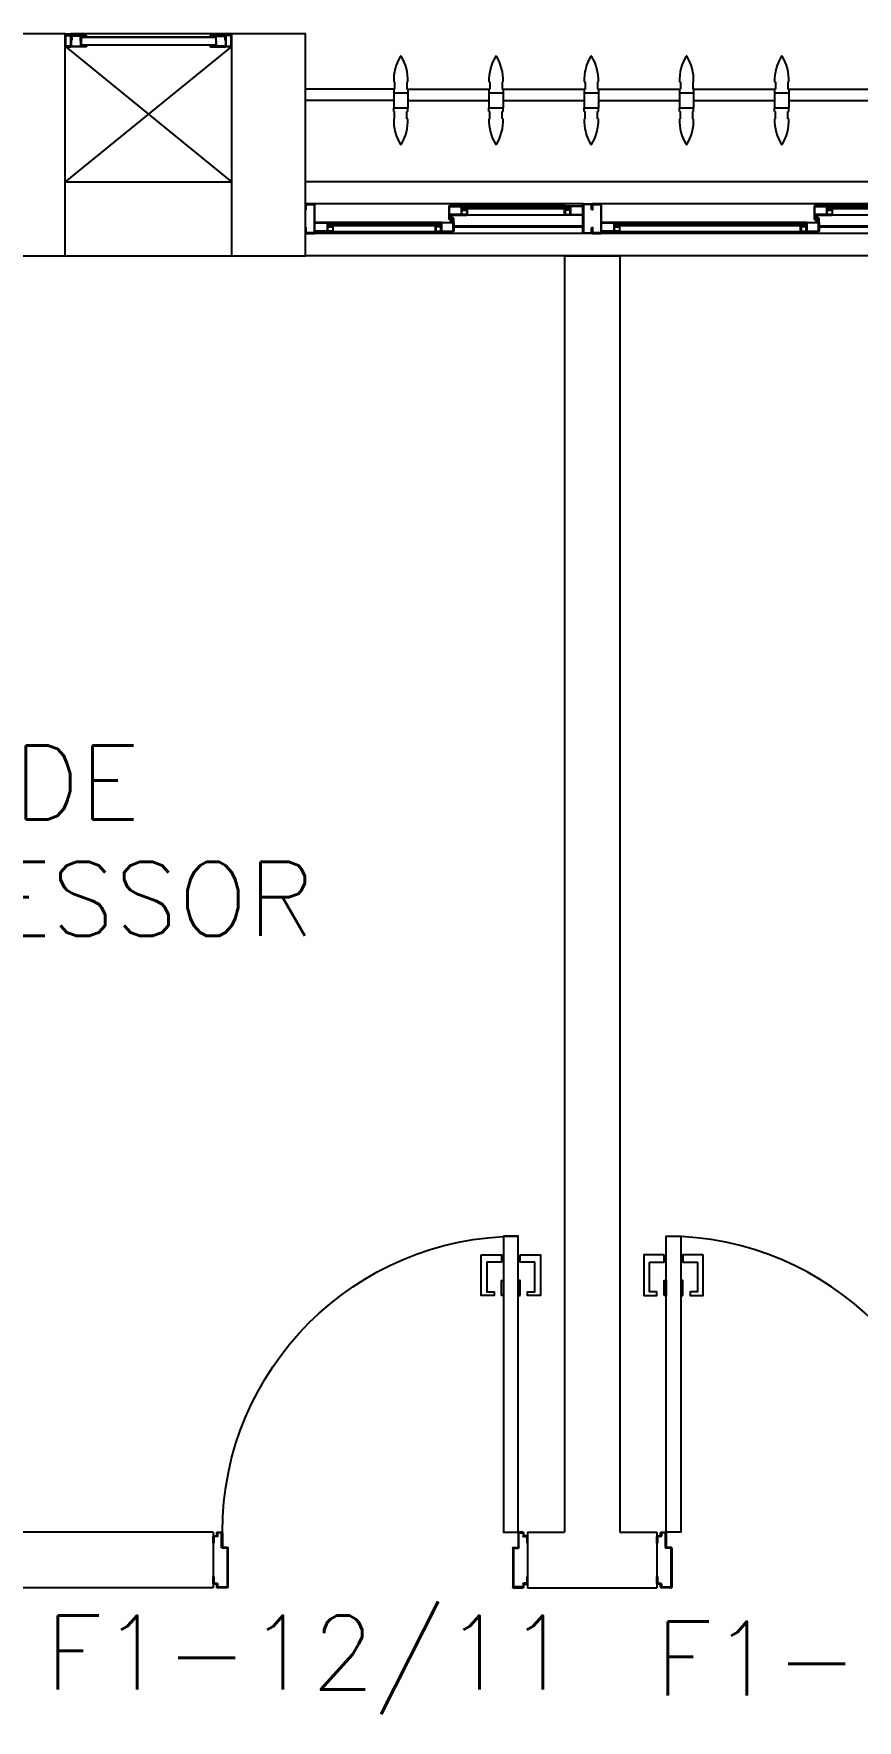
# Model space of a CAD drawing. Header units: millimetres. Extents: x 2801 to 3319, y 1187 to 1422.
# Drawn here: x 2978.44 to 2980.667, y 1325.842 to 1330.4 of the extents above; entities that cross this region are included whole.
import ezdxf

# ---------------------------------------------------------------- set-up
doc = ezdxf.new("R2010")
doc.units = ezdxf.units.MM
for name, color, linetype in [('AR-ALV', 2, 'Continuous'), ('AR-BRISES', 1, 'Continuous'), ('AR-ESQ', 1, 'Continuous'), ('AR-ESTC', 3, 'Continuous'), ('AR-PEITORIL', 1, 'Continuous'), ('AR-PORTA', 1, 'Continuous'), ('AR-SHAFT', 1, 'Continuous'), ('BR-PAINEL', 1, 'Continuous'), ('BR-SUPORTE', 1, 'Continuous'), ('DT-ESQ-BAGUETE-C', 2, 'Continuous'), ('DT-ESQ-BAGUETE-V', 1, 'Continuous'), ('DT-ESQ-CHAPA DOBRADA-V', 1, 'Continuous'), ('DT-ESQ-PERFIL CADEIRA-C', 2, 'Continuous'), ('DT-ESQ-PERFIL CADEIRA-V', 1, 'Continuous'), ('DT-ESQ-PERFIL U SIMPLES-C', 2, 'Continuous'), ('DT-ESQ-PERFIL U-C', 2, 'Continuous'), ('DT-ESQ-PERFIL U-V', 1, 'Continuous'), ('DT-ESQ-VENEZIANA-C', 2, 'Continuous'), ('DT-ESQ-VENEZIANA-V', 2, 'Continuous'), ('DT-ESQ-VIDRO-C', 2, 'Continuous'), ('ENDEREÇO', 2, 'Continuous'), ('maçaneta', 1, 'Continuous'), ('mov', 1, 'Continuous'), ('PM-PERFIL U-C', 2, 'Continuous'), ('pm1', 2, 'Continuous'), ('TEXTO', 2, 'Continuous')]:
    doc.layers.add(name, color=color, linetype=linetype)
doc.styles.add('UNB-100', font='simplex.shx', dxfattribs={"height": 0.2})
doc.styles.add('UNB1-100', font='simplex.shx', dxfattribs={"height": 0.2})

# ---------------------------------------------------------------- blocks, each defined once
blk = doc.blocks.new('EF23-P')
at = {"layer": 'DT-ESQ-BAGUETE-C', "ltscale": 0.1}
for points in [[(3.81, -0.08), (3.7965, -0.08), (3.7965, -0.0785), (3.8095, -0.0785, 0.414214), (3.81, -0.078), (3.81, -0.067, 0.414214), (3.8095, -0.0665), (3.7965, -0.0665), (3.7965, -0.065), (3.81, -0.065, -0.414214), (3.8115, -0.0665), (3.8115, -0.0785, -0.414214)], [(4.3015, -0.08), (4.315, -0.08), (4.315, -0.0785), (4.302, -0.0785, -0.414214), (4.3015, -0.078), (4.3015, -0.067, -0.414214), (4.302, -0.0665), (4.315, -0.0665), (4.315, -0.065), (4.3015, -0.065, 0.414214), (4.3, -0.0665), (4.3, -0.0785, 0.414214)], [(4.7975, -0.08), (4.784, -0.08), (4.784, -0.0785), (4.797, -0.0785, 0.414214), (4.7975, -0.078), (4.7975, -0.067, 0.414214), (4.797, -0.0665), (4.784, -0.0665), (4.784, -0.065), (4.7975, -0.065, -0.414214), (4.799, -0.0665), (4.799, -0.0785, -0.414214)], [(5.0765, -0.08), (5.09, -0.08), (5.09, -0.0785), (5.077, -0.0785, -0.414214), (5.0765, -0.078), (5.0765, -0.067, -0.414214), (5.077, -0.0665), (5.09, -0.0665), (5.09, -0.065), (5.0765, -0.065, 0.414214), (5.075, -0.0665), (5.075, -0.0785, 0.414214)], [(3.7265, -0.125), (3.74, -0.125), (3.74, -0.1235), (3.727, -0.1235, -0.414214), (3.7265, -0.123), (3.7265, -0.112, -0.414214), (3.727, -0.1115), (3.74, -0.1115), (3.74, -0.11), (3.7265, -0.11, 0.414214), (3.725, -0.1115), (3.725, -0.1235, 0.414214)], [(4.4485, -0.125), (4.435, -0.125), (4.435, -0.1235), (4.448, -0.1235, 0.414214), (4.4485, -0.123), (4.4485, -0.112, 0.414214), (4.448, -0.1115), (4.435, -0.1115), (4.435, -0.11), (4.4485, -0.11, -0.414214), (4.45, -0.1115), (4.45, -0.1235, -0.414214)], [(4.714, -0.125), (4.7275, -0.125), (4.7275, -0.1235), (4.7145, -0.1235, -0.414214), (4.714, -0.123), (4.714, -0.112, -0.414214), (4.7145, -0.1115), (4.7275, -0.1115), (4.7275, -0.11), (4.714, -0.11, 0.414214), (4.7125, -0.1115), (4.7125, -0.1235, 0.414214)]]:
    blk.add_lwpolyline(points, format="xyb", close=True, dxfattribs=at)
at = {"layer": 'DT-ESQ-BAGUETE-V', "ltscale": 0.1}
for p, q in [((3.81, -0.065), (4.3015, -0.065)), ((4.7975, -0.065), (5.0765, -0.065)), ((3.2485, -0.11), (3.7265, -0.11)), ((4.4485, -0.11), (4.714, -0.11))]:
    blk.add_line(p, q, dxfattribs=at)
at = {"layer": 'DT-ESQ-CHAPA DOBRADA-V', "ltscale": 0.1}
for p, q in [((3.2, -0.077), (3.7615, -0.077)), ((3.2, -0.08), (3.7615, -0.08)), ((4.4, -0.077), (4.749, -0.077)), ((4.4, -0.08), (4.749, -0.08))]:
    blk.add_line(p, q, dxfattribs=at)
at = {"layer": 'DT-ESQ-PERFIL CADEIRA-C', "ltscale": 0.1}
for p, q in [((3.7635, -0.0885), (3.81, -0.0885)), ((4.35, -0.0885), (4.3015, -0.0885)), ((4.751, -0.0885), (4.7975, -0.0885)), ((5.125, -0.0885), (5.0765, -0.0885)), ((3.773, -0.1335), (3.7265, -0.1335)), ((4.4, -0.1335), (4.4485, -0.1335)), ((4.7605, -0.1335), (4.714, -0.1335))]:
    blk.add_line(p, q, dxfattribs=at)
for points in [[(3.81, -0.087, -1), (3.81, -0.09), (3.7635, -0.09, -0.414214), (3.7615, -0.088), (3.7615, -0.067, -0.414214), (3.7635, -0.065), (3.795, -0.065, -0.414214), (3.7965, -0.0665), (3.7965, -0.087)], [(3.7965, -0.0885, -0.198913), (3.7954, -0.0881, -0.198913), (3.795, -0.087), (3.795, -0.067, 0.414214), (3.7945, -0.0665), (3.7635, -0.0665, 0.414214), (3.763, -0.067), (3.763, -0.088, 0.414214), (3.7635, -0.0885)], [(4.3015, -0.09), (4.35, -0.09), (4.35, -0.0885), (4.315, -0.0885, 0.198912), (4.3161, -0.0881, 0.198913), (4.3165, -0.087), (4.3165, -0.067, -0.414214), (4.317, -0.0665), (4.35, -0.0665), (4.35, -0.065), (4.3165, -0.065, 0.414214), (4.315, -0.0665), (4.315, -0.0785), (4.315, -0.08), (4.315, -0.087), (4.3015, -0.087, 1)], [(4.7975, -0.087, -1), (4.7975, -0.09), (4.751, -0.09, -0.414214), (4.749, -0.088), (4.749, -0.067, -0.414214), (4.751, -0.065), (4.7825, -0.065, -0.414214), (4.784, -0.0665), (4.784, -0.087)], [(4.784, -0.0885, -0.198913), (4.7829, -0.0881, -0.198913), (4.7825, -0.087), (4.7825, -0.067, 0.414214), (4.782, -0.0665), (4.751, -0.0665, 0.414214), (4.7505, -0.067), (4.7505, -0.088, 0.414214), (4.751, -0.0885)], [(5.0765, -0.09), (5.125, -0.09), (5.125, -0.0885), (5.09, -0.0885, 0.198912), (5.0911, -0.0881, 0.198913), (5.0915, -0.087), (5.0915, -0.067, -0.414214), (5.092, -0.0665), (5.125, -0.0665), (5.125, -0.065), (5.0915, -0.065, 0.414214), (5.09, -0.0665), (5.09, -0.0785), (5.09, -0.08), (5.09, -0.087), (5.0765, -0.087, 1)], [(3.7265, -0.132, 1), (3.7265, -0.135), (3.773, -0.135, 0.414214), (3.775, -0.133), (3.775, -0.112, 0.414214), (3.773, -0.11), (3.7415, -0.11, 0.414214), (3.74, -0.1115), (3.74, -0.132)], [(3.74, -0.1335, 0.198913), (3.7411, -0.1331, 0.198913), (3.7415, -0.132), (3.7415, -0.112, -0.414214), (3.742, -0.1115), (3.773, -0.1115, -0.414214), (3.7735, -0.112), (3.7735, -0.133, -0.414214), (3.773, -0.1335)], [(4.4485, -0.135), (4.4, -0.135), (4.4, -0.1335), (4.435, -0.1335, -0.198912), (4.4339, -0.1331, -0.198913), (4.4335, -0.132), (4.4335, -0.112, 0.414214), (4.433, -0.1115), (4.4, -0.1115), (4.4, -0.11), (4.4335, -0.11, -0.414214), (4.435, -0.1115), (4.435, -0.1235), (4.435, -0.125), (4.435, -0.132), (4.4485, -0.132, -1)], [(4.714, -0.132, 1), (4.714, -0.135), (4.7605, -0.135, 0.414214), (4.7625, -0.133), (4.7625, -0.112, 0.414214), (4.7605, -0.11), (4.729, -0.11, 0.414214), (4.7275, -0.1115), (4.7275, -0.132)], [(4.7275, -0.1335, 0.198913), (4.7286, -0.1331, 0.198913), (4.729, -0.132), (4.729, -0.112, -0.414214), (4.7295, -0.1115), (4.7605, -0.1115, -0.414214), (4.761, -0.112), (4.761, -0.133, -0.414214), (4.7605, -0.1335)]]:
    blk.add_lwpolyline(points, format="xyb", close=True, dxfattribs=at)
at = {"layer": 'DT-ESQ-PERFIL CADEIRA-V', "ltscale": 0.1}
for p, q in [((3.795, -0.09), (4.3015, -0.09)), ((4.7825, -0.09), (5.0765, -0.09)), ((3.2485, -0.135), (3.7265, -0.135)), ((4.4485, -0.135), (4.714, -0.135))]:
    blk.add_line(p, q, dxfattribs=at)
at = {"layer": 'DT-ESQ-PERFIL U SIMPLES-C', "ltscale": 0.1}
for points in [[(3.7635, -0.102), (3.7715, -0.102), (3.7715, -0.1005), (3.7635, -0.1005, -0.414214), (3.763, -0.1), (3.763, -0.092, -0.414214), (3.7635, -0.0915), (3.7715, -0.0915), (3.7715, -0.09), (3.7635, -0.09, 0.414214), (3.7615, -0.092), (3.7615, -0.1, 0.414214)], [(4.751, -0.102), (4.759, -0.102), (4.759, -0.1005), (4.751, -0.1005, -0.414214), (4.7505, -0.1), (4.7505, -0.092, -0.414214), (4.751, -0.0915), (4.759, -0.0915), (4.759, -0.09), (4.751, -0.09, 0.414214), (4.749, -0.092), (4.749, -0.1, 0.414214)], [(3.773, -0.098), (3.765, -0.098), (3.765, -0.0995), (3.773, -0.0995, -0.414214), (3.7735, -0.1), (3.7735, -0.108, -0.414214), (3.773, -0.1085), (3.765, -0.1085), (3.765, -0.11), (3.773, -0.11, 0.414214), (3.775, -0.108), (3.775, -0.1, 0.414214)], [(4.7605, -0.098), (4.7525, -0.098), (4.7525, -0.0995), (4.7605, -0.0995, -0.414214), (4.761, -0.1), (4.761, -0.108, -0.414214), (4.7605, -0.1085), (4.7525, -0.1085), (4.7525, -0.11), (4.7605, -0.11, 0.414214), (4.7625, -0.108), (4.7625, -0.1, 0.414214)]]:
    blk.add_lwpolyline(points, format="xyb", close=True, dxfattribs=at)
at = {"layer": 'DT-ESQ-PERFIL U-C', "ltscale": 0.1}
for points in [[(4.375, -0.0615, 0.414214), (4.3735, -0.06), (4.3515, -0.06, 0.414214), (4.35, -0.0615), (4.35, -0.1385, 0.414214), (4.3515, -0.14), (4.3735, -0.14, 0.414214), (4.375, -0.1385), (4.375, -0.125), (4.3735, -0.125), (4.3735, -0.138, -0.414214), (4.373, -0.1385), (4.352, -0.1385, -0.414214), (4.3515, -0.138), (4.3515, -0.062, -0.414214), (4.352, -0.0615), (4.373, -0.0615, -0.414214), (4.3735, -0.062), (4.3735, -0.075), (4.375, -0.075)], [(4.375, -0.0615, -0.414214), (4.3765, -0.06), (4.3985, -0.06, -0.414214), (4.4, -0.0615), (4.4, -0.1385, -0.414214), (4.3985, -0.14), (4.3765, -0.14, -0.414214), (4.375, -0.1385), (4.375, -0.125), (4.3765, -0.125), (4.3765, -0.138, 0.414214), (4.377, -0.1385), (4.398, -0.1385, 0.414214), (4.3985, -0.138), (4.3985, -0.062, 0.414214), (4.398, -0.0615), (4.377, -0.0615, 0.414214), (4.3765, -0.062), (4.3765, -0.075), (4.375, -0.075)], [(5.15, -0.0615, 0.414214), (5.1485, -0.06), (5.1265, -0.06, 0.414214), (5.125, -0.0615), (5.125, -0.1385, 0.414214), (5.1265, -0.14), (5.1485, -0.14, 0.414214), (5.15, -0.1385), (5.15, -0.125), (5.1485, -0.125), (5.1485, -0.138, -0.414214), (5.148, -0.1385), (5.127, -0.1385, -0.414214), (5.1265, -0.138), (5.1265, -0.062, -0.414214), (5.127, -0.0615), (5.148, -0.0615, -0.414214), (5.1485, -0.062), (5.1485, -0.075), (5.15, -0.075)]]:
    blk.add_lwpolyline(points, format="xyb", close=True, dxfattribs=at)
at = {"layer": 'DT-ESQ-PERFIL U-V', "ltscale": 0.1}
for p, q in [((3.1985, -0.06), (4.3515, -0.06)), ((4.3985, -0.06), (5.1265, -0.06)), ((3.1985, -0.14), (4.3515, -0.14)), ((4.3985, -0.14), (5.1265, -0.14))]:
    blk.add_line(p, q, dxfattribs=at)
at = {"layer": 'DT-ESQ-VIDRO-C', "ltscale": 0.1}
for points in [[(4.3125, -0.085), (4.3125, -0.082), (3.799, -0.082), (3.799, -0.085)], [(5.0875, -0.085), (5.0875, -0.082), (4.7865, -0.082), (4.7865, -0.085)], [(3.238, -0.13), (3.238, -0.127), (3.737, -0.127), (3.737, -0.13)], [(4.438, -0.13), (4.438, -0.127), (4.7245, -0.127), (4.7245, -0.13)]]:
    blk.add_lwpolyline(points, close=True, dxfattribs=at)
blk = doc.blocks.new('BR-MODULO8')
at = {"layer": 'BR-PAINEL'}
for p, q in [((-4.9117, 0.27), (-4.9092, 0.27)), ((-4.9117, 0.25), (-4.9117, 0.24)), ((-4.9117, 0.25), (-4.9092, 0.25)), ((-4.9117, 0.24), (-4.8733, 0.24)), ((-4.9117, 0.24), (-4.9117, 0.2)), ((-4.9092, 0.27), (-4.9092, 0.25)), ((-4.8758, 0.27), (-4.8758, 0.25)), ((-4.8733, 0.27), (-4.8758, 0.27)), ((-4.8733, 0.25), (-4.8758, 0.25)), ((-4.8733, 0.25), (-4.8733, 0.24)), ((-4.8733, 0.24), (-4.8733, 0.2)), ((-4.6542, 0.27), (-4.6517, 0.27)), ((-4.6542, 0.25), (-4.6542, 0.24)), ((-4.6542, 0.25), (-4.6517, 0.25)), ((-4.6542, 0.24), (-4.6158, 0.24)), ((-4.6542, 0.24), (-4.6542, 0.2)), ((-4.6517, 0.27), (-4.6517, 0.25)), ((-4.6183, 0.27), (-4.6183, 0.25)), ((-4.6158, 0.27), (-4.6183, 0.27)), ((-4.6158, 0.25), (-4.6183, 0.25)), ((-4.6158, 0.25), (-4.6158, 0.24)), ((-4.6158, 0.24), (-4.6158, 0.2)), ((-4.3967, 0.27), (-4.3942, 0.27)), ((-4.3967, 0.25), (-4.3967, 0.24)), ((-4.3967, 0.25), (-4.3942, 0.25)), ((-4.3967, 0.24), (-4.3583, 0.24)), ((-4.3967, 0.24), (-4.3967, 0.2)), ((-4.3942, 0.27), (-4.3942, 0.25)), ((-4.3608, 0.27), (-4.3608, 0.25)), ((-4.3583, 0.27), (-4.3608, 0.27)), ((-4.3583, 0.25), (-4.3608, 0.25)), ((-4.3583, 0.25), (-4.3583, 0.24)), ((-4.3583, 0.24), (-4.3583, 0.2)), ((-4.1392, 0.27), (-4.1367, 0.27)), ((-4.1392, 0.25), (-4.1392, 0.24)), ((-4.1392, 0.25), (-4.1367, 0.25)), ((-4.1392, 0.24), (-4.1008, 0.24)), ((-4.1392, 0.24), (-4.1392, 0.2)), ((-4.1367, 0.27), (-4.1367, 0.25)), ((-4.1033, 0.27), (-4.1033, 0.25)), ((-4.1008, 0.27), (-4.1033, 0.27)), ((-4.1008, 0.25), (-4.1033, 0.25)), ((-4.1008, 0.25), (-4.1008, 0.24)), ((-4.1008, 0.24), (-4.1008, 0.2)), ((-3.8817, 0.27), (-3.8792, 0.27)), ((-3.8817, 0.25), (-3.8817, 0.24)), ((-3.8817, 0.25), (-3.8792, 0.25)), ((-3.8817, 0.24), (-3.8433, 0.24)), ((-3.8817, 0.24), (-3.8817, 0.2)), ((-3.8792, 0.27), (-3.8792, 0.25)), ((-3.8458, 0.27), (-3.8458, 0.25)), ((-3.8433, 0.27), (-3.8458, 0.27)), ((-3.8433, 0.25), (-3.8458, 0.25)), ((-3.8433, 0.25), (-3.8433, 0.24)), ((-3.8433, 0.24), (-3.8433, 0.2)), ((-4.9117, 0.2), (-4.8733, 0.2)), ((-4.9117, 0.19), (-4.9117, 0.2)), ((-4.9117, 0.19), (-4.9092, 0.19)), ((-4.9092, 0.17), (-4.9092, 0.19)), ((-4.8733, 0.19), (-4.8758, 0.19)), ((-4.8758, 0.17), (-4.8758, 0.19)), ((-4.8733, 0.19), (-4.8733, 0.2)), ((-4.6542, 0.2), (-4.6158, 0.2)), ((-4.6542, 0.19), (-4.6542, 0.2)), ((-4.6542, 0.19), (-4.6517, 0.19)), ((-4.6517, 0.17), (-4.6517, 0.19)), ((-4.6158, 0.19), (-4.6183, 0.19)), ((-4.6183, 0.17), (-4.6183, 0.19)), ((-4.6158, 0.19), (-4.6158, 0.2)), ((-4.3967, 0.2), (-4.3583, 0.2)), ((-4.3967, 0.19), (-4.3967, 0.2)), ((-4.3967, 0.19), (-4.3942, 0.19)), ((-4.3942, 0.17), (-4.3942, 0.19)), ((-4.3583, 0.19), (-4.3608, 0.19)), ((-4.3608, 0.17), (-4.3608, 0.19)), ((-4.3583, 0.19), (-4.3583, 0.2)), ((-4.1392, 0.2), (-4.1008, 0.2)), ((-4.1392, 0.19), (-4.1392, 0.2)), ((-4.1392, 0.19), (-4.1367, 0.19)), ((-4.1367, 0.17), (-4.1367, 0.19)), ((-4.1008, 0.19), (-4.1033, 0.19)), ((-4.1033, 0.17), (-4.1033, 0.19)), ((-4.1008, 0.19), (-4.1008, 0.2)), ((-3.8817, 0.2), (-3.8433, 0.2)), ((-3.8817, 0.19), (-3.8817, 0.2)), ((-3.8817, 0.19), (-3.8792, 0.19)), ((-3.8792, 0.17), (-3.8792, 0.19)), ((-3.8433, 0.19), (-3.8458, 0.19)), ((-3.8458, 0.17), (-3.8458, 0.19)), ((-3.8433, 0.19), (-3.8433, 0.2)), ((-4.9117, 0.17), (-4.9092, 0.17)), ((-4.8733, 0.17), (-4.8758, 0.17)), ((-4.6542, 0.17), (-4.6517, 0.17)), ((-4.6158, 0.17), (-4.6183, 0.17)), ((-4.3967, 0.17), (-4.3942, 0.17)), ((-4.3583, 0.17), (-4.3608, 0.17)), ((-4.1392, 0.17), (-4.1367, 0.17)), ((-4.1008, 0.17), (-4.1033, 0.17)), ((-3.8817, 0.17), (-3.8792, 0.17)), ((-3.8433, 0.17), (-3.8458, 0.17))]:
    blk.add_line(p, q, dxfattribs=at)
for centre, radius, start, end in [((-4.7867, 0.2739), 0.1251, 148.4721, 181.772), ((-4.8925, 0.3387), 0.001, 37.1012, 142.8988), ((-4.9983, 0.2739), 0.1251, 358.228, 31.5279), ((-4.5292, 0.2739), 0.1251, 148.4721, 181.772), ((-4.635, 0.3387), 0.001, 37.1012, 142.8988), ((-4.7408, 0.2739), 0.1251, 358.228, 31.5279), ((-4.2717, 0.2739), 0.1251, 148.4721, 181.772), ((-4.3775, 0.3387), 0.001, 37.1012, 142.8988), ((-4.4833, 0.2739), 0.1251, 358.228, 31.5279), ((-4.0142, 0.2739), 0.1251, 148.4721, 181.772), ((-4.12, 0.3387), 0.001, 37.1012, 142.8988), ((-4.2258, 0.2739), 0.1251, 358.228, 31.5279), ((-3.7567, 0.2739), 0.1251, 148.4721, 181.772), ((-3.8625, 0.3387), 0.001, 37.1012, 142.8988), ((-3.9683, 0.2739), 0.1251, 358.228, 31.5279), ((-4.7867, 0.1661), 0.1251, 178.228, 211.5279), ((-4.9983, 0.1661), 0.1251, 328.4721, 1.772), ((-4.5292, 0.1661), 0.1251, 178.228, 211.5279), ((-4.7408, 0.1661), 0.1251, 328.4721, 1.772), ((-4.2717, 0.1661), 0.1251, 178.228, 211.5279), ((-4.4833, 0.1661), 0.1251, 328.4721, 1.772), ((-4.0142, 0.1661), 0.1251, 178.228, 211.5279), ((-4.2258, 0.1661), 0.1251, 328.4721, 1.772), ((-3.7567, 0.1661), 0.1251, 178.228, 211.5279), ((-3.9683, 0.1661), 0.1251, 328.4721, 1.772), ((-4.8925, 0.1013), 0.001, 217.1012, 322.8988), ((-4.635, 0.1013), 0.001, 217.1012, 322.8988), ((-4.3775, 0.1013), 0.001, 217.1012, 322.8988), ((-4.12, 0.1013), 0.001, 217.1012, 322.8988), ((-3.8625, 0.1013), 0.001, 217.1012, 322.8988)]:
    blk.add_arc(centre, radius, start, end, dxfattribs=at)
at = {"layer": 'BR-SUPORTE'}
for p, q in [((-4.9117, 0.25), (-5.15, 0.25)), ((-4.8733, 0.25), (-4.6517, 0.25)), ((-4.6158, 0.25), (-4.3942, 0.25)), ((-4.3583, 0.25), (-4.1367, 0.25)), ((-4.1008, 0.25), (-3.8792, 0.25)), ((-3.8433, 0.25), (-3.6217, 0.25)), ((-4.9117, 0.22), (-5.15, 0.22)), ((-4.8733, 0.22), (-4.6542, 0.22)), ((-4.6158, 0.22), (-4.3967, 0.22)), ((-4.3583, 0.22), (-4.1392, 0.22)), ((-4.1008, 0.22), (-3.8817, 0.22)), ((-3.8433, 0.22), (-3.6242, 0.22))]:
    blk.add_line(p, q, dxfattribs=at)
blk = doc.blocks.new('PM3')
at = {"layer": 'maçaneta'}
for points in [[(0.02, 0.825), (-0.035, 0.825), (-0.035, 0.715), (0, 0.715), (0, 0.725), (-0.02, 0.725), (-0.02, 0.8035, -0.414214), (-0.0185, 0.805), (0.02, 0.805)], [(0.125, 0.825), (0.07, 0.825), (0.07, 0.805), (0.1085, 0.805, -0.414214), (0.11, 0.8035), (0.11, 0.725), (0.09, 0.725), (0.09, 0.715), (0.125, 0.715)]]:
    blk.add_lwpolyline(points, format="xyb", close=True, dxfattribs=at)
for points in [[(0.02, 0.715), (0.02, 0.755), (0.025, 0.755), (0.025, 0.715)], [(0.07, 0.715), (0.07, 0.755), (0.065, 0.755), (0.065, 0.715)]]:
    blk.add_lwpolyline(points, close=True, dxfattribs=at)
at = {"layer": 'mov'}
blk.add_arc((0.025, 0.075), 0.8, 0, 90, dxfattribs=at)
at = {"layer": 'PM-PERFIL U-C'}
for p, q in [((0, 0.045), (0, 0.0635)), ((0.0015, 0.065), (0.01, 0.065)), ((0.002, 0.063), (0.002, 0.045)), ((0.0105, 0.063), (0.002, 0.063)), ((0.01, 0.065), (0.01, 0.0735)), ((0.0115, 0.075), (0.0235, 0.075)), ((0.012, 0.073), (0.012, 0.0645)), ((0.023, 0.073), (0.012, 0.073)), ((0.023, 0.0335), (0.023, 0.073)), ((0.025, 0.0735), (0.025, 0.034)), ((0.825, 0.0735), (0.825, 0.034)), ((0.8385, 0.075), (0.8265, 0.075)), ((0.827, 0.073), (0.838, 0.073)), ((0.827, 0.0335), (0.827, 0.073)), ((0.838, 0.073), (0.838, 0.0645)), ((0.8395, 0.063), (0.848, 0.063)), ((0.84, 0.065), (0.84, 0.0735)), ((0.8485, 0.065), (0.84, 0.065)), ((0.848, 0.063), (0.848, 0.045)), ((0.85, 0.045), (0.85, 0.0635)), ((0.002, 0.045), (0, 0.045)), ((0.038, 0.032), (0.0245, 0.032)), ((0.0385, 0.034), (0.025, 0.034)), ((0.038, 0.032), (0.038, -0.073)), ((0.04, 0.0325), (0.04, -0.0735)), ((0.81, 0.0325), (0.81, -0.0735)), ((0.8115, 0.034), (0.825, 0.034)), ((0.812, 0.032), (0.8255, 0.032)), ((0.812, 0.032), (0.812, -0.073)), ((0.848, 0.045), (0.85, 0.045)), ((0, -0.045), (0.002, -0.045)), ((0, -0.0635), (0, -0.045)), ((0.002, -0.045), (0.002, -0.063)), ((0.85, -0.045), (0.848, -0.045)), ((0.848, -0.045), (0.848, -0.063)), ((0.85, -0.0635), (0.85, -0.045)), ((0.01, -0.065), (0.0015, -0.065)), ((0.002, -0.063), (0.0105, -0.063)), ((0.01, -0.0735), (0.01, -0.065)), ((0.0385, -0.075), (0.0115, -0.075)), ((0.012, -0.0645), (0.012, -0.073)), ((0.012, -0.073), (0.038, -0.073)), ((0.8115, -0.075), (0.8385, -0.075)), ((0.838, -0.073), (0.812, -0.073)), ((0.838, -0.0645), (0.838, -0.073)), ((0.848, -0.063), (0.8395, -0.063)), ((0.84, -0.0735), (0.84, -0.065)), ((0.84, -0.065), (0.8485, -0.065))]:
    blk.add_line(p, q, dxfattribs=at)
for centre, start, end in [((0.0015, 0.0635), 90, 180), ((0.0115, 0.0735), 90, 180), ((0.0105, 0.0645), 270, 0), ((0.0235, 0.0735), 360, 90), ((0.8265, 0.0735), 90, 180), ((0.8395, 0.0645), 180, 270), ((0.8385, 0.0735), 0, 90), ((0.8485, 0.0635), 0, 90), ((0.0245, 0.0335), 180, 270), ((0.0385, 0.0325), 0, 90), ((0.8115, 0.0325), 90, 180), ((0.8255, 0.0335), 270, 0), ((0.0015, -0.0635), 180, 270), ((0.0115, -0.0735), 180, 270), ((0.0105, -0.0645), 0, 90), ((0.0385, -0.0735), 269.9386, 0), ((0.8115, -0.0735), 180, 270.0614), ((0.8395, -0.0645), 90, 180), ((0.8385, -0.0735), 270, 0), ((0.8485, -0.0635), 270, 0)]:
    blk.add_arc(centre, 0.0015, start, end, dxfattribs=at)
at = {"layer": 'pm1'}
blk.add_lwpolyline([(0.065, 0.875), (0.065, 0.075), (0.025, 0.075), (0.025, 0.875)], close=True, dxfattribs=at)
blk = doc.blocks.new('EF01C-P')
at = {"layer": 'DT-ESQ-BAGUETE-C', "ltscale": 0.1}
for points in [[(0.0015, 0.035), (0.015, 0.035), (0.015, 0.0335), (0.0015, 0.0335), (0.0015, 0.005), (0.015, 0.005), (0.015, 0.0035), (0.0015, 0.0035, -0.414214), (0, 0.005), (0, 0.0335, -0.414214)], [(0.4485, 0.035), (0.435, 0.035), (0.435, 0.0335), (0.4485, 0.0335), (0.4485, 0.005), (0.435, 0.005), (0.435, 0.0035), (0.4485, 0.0035, 0.414214), (0.45, 0.005), (0.45, 0.0335, 0.414214)]]:
    blk.add_lwpolyline(points, format="xyb", close=True, dxfattribs=at)
at = {"layer": 'DT-ESQ-PERFIL CADEIRA-C', "ltscale": 0.1}
for points in [[(0.01, 0.0015), (0.01, 0.003), (0.0015, 0.003, 1), (0.0015, 0), (0.015, 0, 0.414214), (0.0165, 0.0015), (0.0165, 0.0335), (0.043, 0.0335)], [(0.043, 0.0065), (0.018, 0.0065), (0.018, 0.0165), (0.0165, 0.0165), (0.0165, 0.0065, 0.414214), (0.018, 0.005), (0.043, 0.005), (0.0565, 0.005, 1), (0.0565, 0.008), (0.043, 0.008), (0.043, 0.02), (0.043, 0.032), (0.0565, 0.032, 1), (0.0565, 0.035), (0.043, 0.035), (0.0165, 0.035, 0.414214), (0.015, 0.0335), (0.015, 0.0015), (0.0015, 0.0015)], [(0.0415, 0.02), (0.0415, 0.032, -0.414214), (0.043, 0.0335), (0.0565, 0.0335)], [(0.0415, 0.02), (0.0415, 0.008, 0.414214), (0.043, 0.0065), (0.0565, 0.0065)], [(0.407, 0.0065), (0.432, 0.0065), (0.432, 0.0165), (0.4335, 0.0165), (0.4335, 0.0065, -0.414214), (0.432, 0.005), (0.407, 0.005), (0.3935, 0.005, -1), (0.3935, 0.008), (0.407, 0.008), (0.407, 0.02), (0.407, 0.032), (0.3935, 0.032, -1), (0.3935, 0.035), (0.407, 0.035), (0.4335, 0.035, -0.414214), (0.435, 0.0335), (0.435, 0.0015), (0.4485, 0.0015)], [(0.4085, 0.02), (0.4085, 0.032, 0.414214), (0.407, 0.0335), (0.3935, 0.0335)], [(0.4085, 0.02), (0.4085, 0.008, -0.414214), (0.407, 0.0065), (0.3935, 0.0065)], [(0.44, 0.0015), (0.44, 0.003), (0.4485, 0.003, -1), (0.4485, 0), (0.435, 0, -0.414214), (0.4335, 0.0015), (0.4335, 0.0335), (0.407, 0.0335)]]:
    blk.add_lwpolyline(points, format="xyb", dxfattribs=at)
at = {"layer": 'DT-ESQ-PERFIL CADEIRA-V', "ltscale": 0.1}
blk.add_line((0.015, 0), (0.435, 0), dxfattribs=at)
at = {"layer": 'DT-ESQ-VENEZIANA-C', "ltscale": 0.1}
for p, q in [((0.043, 0.0105), (0.407, 0.0105)), ((0.043, 0.009), (0.407, 0.009))]:
    blk.add_line(p, q, dxfattribs=at)
at = {"layer": 'DT-ESQ-VENEZIANA-V', "ltscale": 0.1}
blk.add_line((0.043, 0.031), (0.407, 0.031), dxfattribs=at)

msp = doc.modelspace()

# ---------------------------------------------------------------- linework, layer by layer
at = {"layer": 'AR-ALV'}
for p, q in [((2978.5249, 1329.9998), (2978.9749, 1329.9998)), ((2978.5249, 1329.7998), (2978.9749, 1329.7998)), ((2979.8749, 1329.7998), (2980.0249, 1329.7998)), ((2979.8749, 1329.7998), (2979.8749, 1326.3498)), ((2980.0249, 1329.7998), (2980.0249, 1326.3498)), ((2978.9249, 1326.3498), (2977.0249, 1326.3498)), ((2978.9249, 1326.3498), (2978.9249, 1326.1998)), ((2979.7749, 1326.3498), (2979.7749, 1326.1998)), ((2979.7749, 1326.3498), (2979.8749, 1326.3498)), ((2980.0249, 1326.3498), (2980.1249, 1326.3498)), ((2980.1249, 1326.3498), (2980.1249, 1326.1998)), ((2978.9249, 1326.1998), (2976.7749, 1326.1998)), ((2979.7749, 1326.1998), (2980.1249, 1326.1998))]:
    msp.add_line(p, q, dxfattribs=at)
at = {"layer": 'AR-ESTC'}
for points in [[(2978.3249, 1330.3998), (2978.3249, 1329.7998), (2978.5249, 1329.7998), (2978.5249, 1330.3998)], [(2978.9749, 1330.3998), (2978.9749, 1329.7998), (2979.1749, 1329.7998), (2979.1749, 1330.3998)]]:
    msp.add_lwpolyline(points, close=True, dxfattribs=at)
at = {"layer": 'AR-PEITORIL'}
for p, q in [((2984.3249, 1329.9998), (2979.1749, 1329.9998)), ((2984.3249, 1329.7998), (2979.1749, 1329.7998))]:
    msp.add_line(p, q, dxfattribs=at)
at = {"layer": 'AR-SHAFT'}
for p, q in [((2978.9734, 1330.3648), (2978.5249, 1329.9998)), ((2978.5264, 1330.3648), (2978.9749, 1329.9998))]:
    msp.add_line(p, q, dxfattribs=at)

# ---------------------------------------------------------------- block references
at = {"layer": 'AR-BRISES'}
msp.add_blockref('BR-MODULO8', (2984.3249, 1329.9998), dxfattribs=at)
at = {"layer": 'AR-ESQ', "rotation": 180}
for name, p in [('EF01C-P', (2978.9749, 1330.3998)), ('EF23-P', (2984.3249, 1329.7998))]:
    msp.add_blockref(name, p, dxfattribs=at)
at = {"layer": 'AR-PORTA', "xscale": -1}
msp.add_blockref('PM3', (2979.7749, 1326.2748), dxfattribs=at)
at = {"layer": 'AR-PORTA'}
msp.add_blockref('PM3', (2980.1249, 1326.2748), dxfattribs=at)

# ---------------------------------------------------------------- texts
at = {"layer": 'ENDEREÇO', "style": 'UNB1-100'}
for s, p in [('F1-12/11', (2978.4707, 1325.9245)), ('F1-13/11', (2980.1198, 1325.9082))]:
    msp.add_text(s, height=0.2, dxfattribs=at).set_placement(p)
at = {"layer": 'TEXTO', "style": 'UNB-100'}
for s, p in [('SALA DE', (2977.6213, 1328.2764)), ('PROFESSOR', (2977.6213, 1327.9613))]:
    msp.add_text(s, height=0.2, dxfattribs=at).set_placement(p)

doc.saveas('drawing.dxf')
